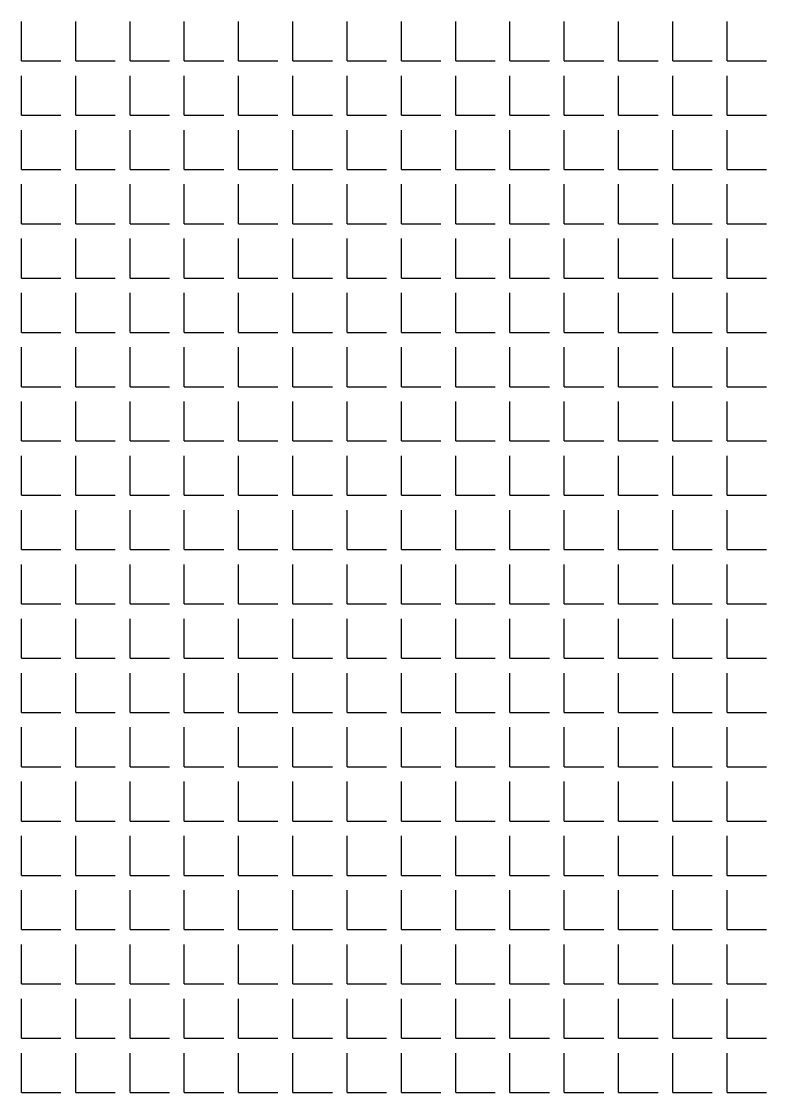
# Model space of a CAD drawing. Header units: millimetres. Extents: x -2063041 to -1932644, y 197605868 to 197643080.
# Drawn here: x -2046896.5 to -2046824.9, y 197626961.8 to 197627064.7 of the extents above; entities that cross this region are included whole.
import ezdxf

# ---------------------------------------------------------------- set-up
doc = ezdxf.new("R2010")
doc.units = ezdxf.units.MM
doc.layers.add('СКУД', color=7, linetype='Continuous')

msp = doc.modelspace()

# ---------------------------------------------------------------- linework, layer by layer
at = {"layer": 'СКУД', "color": 18, "true_color": 0x000000}
for p, q in [((-2046896.46, 197627060.88), (-2046896.46, 197627064.67)), ((-2046891.25, 197627060.88), (-2046891.25, 197627064.67)), ((-2046886.03, 197627060.88), (-2046886.03, 197627064.67)), ((-2046880.82, 197627060.88), (-2046880.82, 197627064.67)), ((-2046875.61, 197627060.88), (-2046875.61, 197627064.67)), ((-2046870.39, 197627060.88), (-2046870.39, 197627064.67)), ((-2046865.18, 197627060.88), (-2046865.18, 197627064.67)), ((-2046859.97, 197627060.88), (-2046859.97, 197627064.67)), ((-2046854.75, 197627060.88), (-2046854.75, 197627064.67)), ((-2046849.54, 197627060.88), (-2046849.54, 197627064.67)), ((-2046844.33, 197627060.88), (-2046844.33, 197627064.67)), ((-2046839.11, 197627060.88), (-2046839.11, 197627064.67)), ((-2046833.9, 197627060.88), (-2046833.9, 197627064.67)), ((-2046828.69, 197627060.88), (-2046828.69, 197627064.67)), ((-2046896.46, 197627060.88), (-2046892.67, 197627060.88)), ((-2046891.25, 197627060.88), (-2046887.46, 197627060.88)), ((-2046886.03, 197627060.88), (-2046882.24, 197627060.88)), ((-2046880.82, 197627060.88), (-2046877.03, 197627060.88)), ((-2046875.61, 197627060.88), (-2046871.82, 197627060.88)), ((-2046870.39, 197627060.88), (-2046866.6, 197627060.88)), ((-2046865.18, 197627060.88), (-2046861.39, 197627060.88)), ((-2046859.97, 197627060.88), (-2046856.18, 197627060.88)), ((-2046854.75, 197627060.88), (-2046850.96, 197627060.88)), ((-2046849.54, 197627060.88), (-2046845.75, 197627060.88)), ((-2046844.33, 197627060.88), (-2046840.54, 197627060.88)), ((-2046839.11, 197627060.88), (-2046835.32, 197627060.88)), ((-2046833.9, 197627060.88), (-2046830.11, 197627060.88)), ((-2046828.69, 197627060.88), (-2046824.9, 197627060.88)), ((-2046896.46, 197627055.67), (-2046896.46, 197627059.46)), ((-2046891.25, 197627055.67), (-2046891.25, 197627059.46)), ((-2046886.03, 197627055.67), (-2046886.03, 197627059.46)), ((-2046880.82, 197627055.67), (-2046880.82, 197627059.46)), ((-2046875.61, 197627055.67), (-2046875.61, 197627059.46)), ((-2046870.39, 197627055.67), (-2046870.39, 197627059.46)), ((-2046865.18, 197627055.67), (-2046865.18, 197627059.46)), ((-2046859.97, 197627055.67), (-2046859.97, 197627059.46)), ((-2046854.75, 197627055.67), (-2046854.75, 197627059.46)), ((-2046849.54, 197627055.67), (-2046849.54, 197627059.46)), ((-2046844.33, 197627055.67), (-2046844.33, 197627059.46)), ((-2046839.11, 197627055.67), (-2046839.11, 197627059.46)), ((-2046833.9, 197627055.67), (-2046833.9, 197627059.46)), ((-2046828.69, 197627055.67), (-2046828.69, 197627059.46)), ((-2046896.46, 197627055.67), (-2046892.67, 197627055.67)), ((-2046891.25, 197627055.67), (-2046887.46, 197627055.67)), ((-2046886.03, 197627055.67), (-2046882.24, 197627055.67)), ((-2046880.82, 197627055.67), (-2046877.03, 197627055.67)), ((-2046875.61, 197627055.67), (-2046871.82, 197627055.67)), ((-2046870.39, 197627055.67), (-2046866.6, 197627055.67)), ((-2046865.18, 197627055.67), (-2046861.39, 197627055.67)), ((-2046859.97, 197627055.67), (-2046856.18, 197627055.67)), ((-2046854.75, 197627055.67), (-2046850.96, 197627055.67)), ((-2046849.54, 197627055.67), (-2046845.75, 197627055.67)), ((-2046844.33, 197627055.67), (-2046840.54, 197627055.67)), ((-2046839.11, 197627055.67), (-2046835.32, 197627055.67)), ((-2046833.9, 197627055.67), (-2046830.11, 197627055.67)), ((-2046828.69, 197627055.67), (-2046824.9, 197627055.67)), ((-2046896.46, 197627050.45), (-2046896.46, 197627054.24)), ((-2046891.25, 197627050.45), (-2046891.25, 197627054.24)), ((-2046886.03, 197627050.45), (-2046886.03, 197627054.24)), ((-2046880.82, 197627050.45), (-2046880.82, 197627054.24)), ((-2046875.61, 197627050.45), (-2046875.61, 197627054.24)), ((-2046870.39, 197627050.45), (-2046870.39, 197627054.24)), ((-2046865.18, 197627050.45), (-2046865.18, 197627054.24)), ((-2046859.97, 197627050.45), (-2046859.97, 197627054.24)), ((-2046854.75, 197627050.45), (-2046854.75, 197627054.24)), ((-2046849.54, 197627050.45), (-2046849.54, 197627054.24)), ((-2046844.33, 197627050.45), (-2046844.33, 197627054.24)), ((-2046839.11, 197627050.45), (-2046839.11, 197627054.24)), ((-2046833.9, 197627050.45), (-2046833.9, 197627054.24)), ((-2046828.69, 197627050.45), (-2046828.69, 197627054.24)), ((-2046896.46, 197627050.45), (-2046892.67, 197627050.45)), ((-2046891.25, 197627050.45), (-2046887.46, 197627050.45)), ((-2046886.03, 197627050.45), (-2046882.24, 197627050.45)), ((-2046880.82, 197627050.45), (-2046877.03, 197627050.45)), ((-2046875.61, 197627050.45), (-2046871.82, 197627050.45)), ((-2046870.39, 197627050.45), (-2046866.6, 197627050.45)), ((-2046865.18, 197627050.45), (-2046861.39, 197627050.45)), ((-2046859.97, 197627050.45), (-2046856.18, 197627050.45)), ((-2046854.75, 197627050.45), (-2046850.96, 197627050.45)), ((-2046849.54, 197627050.45), (-2046845.75, 197627050.45)), ((-2046844.33, 197627050.45), (-2046840.54, 197627050.45)), ((-2046839.11, 197627050.45), (-2046835.32, 197627050.45)), ((-2046833.9, 197627050.45), (-2046830.11, 197627050.45)), ((-2046828.69, 197627050.45), (-2046824.9, 197627050.45)), ((-2046896.46, 197627045.24), (-2046896.46, 197627049.03)), ((-2046891.25, 197627045.24), (-2046891.25, 197627049.03)), ((-2046886.03, 197627045.24), (-2046886.03, 197627049.03)), ((-2046880.82, 197627045.24), (-2046880.82, 197627049.03)), ((-2046875.61, 197627045.24), (-2046875.61, 197627049.03)), ((-2046870.39, 197627045.24), (-2046870.39, 197627049.03)), ((-2046865.18, 197627045.24), (-2046865.18, 197627049.03)), ((-2046859.97, 197627045.24), (-2046859.97, 197627049.03)), ((-2046854.75, 197627045.24), (-2046854.75, 197627049.03)), ((-2046849.54, 197627045.24), (-2046849.54, 197627049.03)), ((-2046844.33, 197627045.24), (-2046844.33, 197627049.03)), ((-2046839.11, 197627045.24), (-2046839.11, 197627049.03)), ((-2046833.9, 197627045.24), (-2046833.9, 197627049.03)), ((-2046828.69, 197627045.24), (-2046828.69, 197627049.03)), ((-2046896.46, 197627045.24), (-2046892.67, 197627045.24)), ((-2046891.25, 197627045.24), (-2046887.46, 197627045.24)), ((-2046886.03, 197627045.24), (-2046882.24, 197627045.24)), ((-2046880.82, 197627045.24), (-2046877.03, 197627045.24)), ((-2046875.61, 197627045.24), (-2046871.82, 197627045.24)), ((-2046870.39, 197627045.24), (-2046866.6, 197627045.24)), ((-2046865.18, 197627045.24), (-2046861.39, 197627045.24)), ((-2046859.97, 197627045.24), (-2046856.18, 197627045.24)), ((-2046854.75, 197627045.24), (-2046850.96, 197627045.24)), ((-2046849.54, 197627045.24), (-2046845.75, 197627045.24)), ((-2046844.33, 197627045.24), (-2046840.54, 197627045.24)), ((-2046839.11, 197627045.24), (-2046835.32, 197627045.24)), ((-2046833.9, 197627045.24), (-2046830.11, 197627045.24)), ((-2046828.69, 197627045.24), (-2046824.9, 197627045.24)), ((-2046896.46, 197627040.03), (-2046896.46, 197627043.82)), ((-2046891.25, 197627040.03), (-2046891.25, 197627043.82)), ((-2046886.03, 197627040.03), (-2046886.03, 197627043.82)), ((-2046880.82, 197627040.03), (-2046880.82, 197627043.82)), ((-2046875.61, 197627040.03), (-2046875.61, 197627043.82)), ((-2046870.39, 197627040.03), (-2046870.39, 197627043.82)), ((-2046865.18, 197627040.03), (-2046865.18, 197627043.82)), ((-2046859.97, 197627040.03), (-2046859.97, 197627043.82)), ((-2046854.75, 197627040.03), (-2046854.75, 197627043.82)), ((-2046849.54, 197627040.03), (-2046849.54, 197627043.82)), ((-2046844.33, 197627040.03), (-2046844.33, 197627043.82)), ((-2046839.11, 197627040.03), (-2046839.11, 197627043.82)), ((-2046833.9, 197627040.03), (-2046833.9, 197627043.82)), ((-2046828.69, 197627040.03), (-2046828.69, 197627043.82)), ((-2046896.46, 197627040.03), (-2046892.67, 197627040.03)), ((-2046891.25, 197627040.03), (-2046887.46, 197627040.03)), ((-2046886.03, 197627040.03), (-2046882.24, 197627040.03)), ((-2046880.82, 197627040.03), (-2046877.03, 197627040.03)), ((-2046875.61, 197627040.03), (-2046871.82, 197627040.03)), ((-2046870.39, 197627040.03), (-2046866.6, 197627040.03)), ((-2046865.18, 197627040.03), (-2046861.39, 197627040.03)), ((-2046859.97, 197627040.03), (-2046856.18, 197627040.03)), ((-2046854.75, 197627040.03), (-2046850.96, 197627040.03)), ((-2046849.54, 197627040.03), (-2046845.75, 197627040.03)), ((-2046844.33, 197627040.03), (-2046840.54, 197627040.03)), ((-2046839.11, 197627040.03), (-2046835.32, 197627040.03)), ((-2046833.9, 197627040.03), (-2046830.11, 197627040.03)), ((-2046828.69, 197627040.03), (-2046824.9, 197627040.03)), ((-2046896.46, 197627034.81), (-2046896.46, 197627038.6)), ((-2046891.25, 197627034.81), (-2046891.25, 197627038.6)), ((-2046886.03, 197627034.81), (-2046886.03, 197627038.6)), ((-2046880.82, 197627034.81), (-2046880.82, 197627038.6)), ((-2046875.61, 197627034.81), (-2046875.61, 197627038.6)), ((-2046870.39, 197627034.81), (-2046870.39, 197627038.6)), ((-2046865.18, 197627034.81), (-2046865.18, 197627038.6)), ((-2046859.97, 197627034.81), (-2046859.97, 197627038.6)), ((-2046854.75, 197627034.81), (-2046854.75, 197627038.6)), ((-2046849.54, 197627034.81), (-2046849.54, 197627038.6)), ((-2046844.33, 197627034.81), (-2046844.33, 197627038.6)), ((-2046839.11, 197627034.81), (-2046839.11, 197627038.6)), ((-2046833.9, 197627034.81), (-2046833.9, 197627038.6)), ((-2046828.69, 197627034.81), (-2046828.69, 197627038.6)), ((-2046896.46, 197627034.81), (-2046892.67, 197627034.81)), ((-2046891.25, 197627034.81), (-2046887.46, 197627034.81)), ((-2046886.03, 197627034.81), (-2046882.24, 197627034.81)), ((-2046880.82, 197627034.81), (-2046877.03, 197627034.81)), ((-2046875.61, 197627034.81), (-2046871.82, 197627034.81)), ((-2046870.39, 197627034.81), (-2046866.6, 197627034.81)), ((-2046865.18, 197627034.81), (-2046861.39, 197627034.81)), ((-2046859.97, 197627034.81), (-2046856.18, 197627034.81)), ((-2046854.75, 197627034.81), (-2046850.96, 197627034.81)), ((-2046849.54, 197627034.81), (-2046845.75, 197627034.81)), ((-2046844.33, 197627034.81), (-2046840.54, 197627034.81)), ((-2046839.11, 197627034.81), (-2046835.32, 197627034.81)), ((-2046833.9, 197627034.81), (-2046830.11, 197627034.81)), ((-2046828.69, 197627034.81), (-2046824.9, 197627034.81)), ((-2046896.46, 197627029.6), (-2046896.46, 197627033.39)), ((-2046891.25, 197627029.6), (-2046891.25, 197627033.39)), ((-2046886.03, 197627029.6), (-2046886.03, 197627033.39)), ((-2046880.82, 197627029.6), (-2046880.82, 197627033.39)), ((-2046875.61, 197627029.6), (-2046875.61, 197627033.39)), ((-2046870.39, 197627029.6), (-2046870.39, 197627033.39)), ((-2046865.18, 197627029.6), (-2046865.18, 197627033.39)), ((-2046859.97, 197627029.6), (-2046859.97, 197627033.39)), ((-2046854.75, 197627029.6), (-2046854.75, 197627033.39)), ((-2046849.54, 197627029.6), (-2046849.54, 197627033.39)), ((-2046844.33, 197627029.6), (-2046844.33, 197627033.39)), ((-2046839.11, 197627029.6), (-2046839.11, 197627033.39)), ((-2046833.9, 197627029.6), (-2046833.9, 197627033.39)), ((-2046828.69, 197627029.6), (-2046828.69, 197627033.39)), ((-2046896.46, 197627029.6), (-2046892.67, 197627029.6)), ((-2046891.25, 197627029.6), (-2046887.46, 197627029.6)), ((-2046886.03, 197627029.6), (-2046882.24, 197627029.6)), ((-2046880.82, 197627029.6), (-2046877.03, 197627029.6)), ((-2046875.61, 197627029.6), (-2046871.82, 197627029.6)), ((-2046870.39, 197627029.6), (-2046866.6, 197627029.6)), ((-2046865.18, 197627029.6), (-2046861.39, 197627029.6)), ((-2046859.97, 197627029.6), (-2046856.18, 197627029.6)), ((-2046854.75, 197627029.6), (-2046850.96, 197627029.6)), ((-2046849.54, 197627029.6), (-2046845.75, 197627029.6)), ((-2046844.33, 197627029.6), (-2046840.54, 197627029.6)), ((-2046839.11, 197627029.6), (-2046835.32, 197627029.6)), ((-2046833.9, 197627029.6), (-2046830.11, 197627029.6)), ((-2046828.69, 197627029.6), (-2046824.9, 197627029.6)), ((-2046896.46, 197627024.39), (-2046896.46, 197627028.18)), ((-2046891.25, 197627024.39), (-2046891.25, 197627028.18)), ((-2046886.03, 197627024.39), (-2046886.03, 197627028.18)), ((-2046880.82, 197627024.39), (-2046880.82, 197627028.18)), ((-2046875.61, 197627024.39), (-2046875.61, 197627028.18)), ((-2046870.39, 197627024.39), (-2046870.39, 197627028.18)), ((-2046865.18, 197627024.39), (-2046865.18, 197627028.18)), ((-2046859.97, 197627024.39), (-2046859.97, 197627028.18)), ((-2046854.75, 197627024.39), (-2046854.75, 197627028.18)), ((-2046849.54, 197627024.39), (-2046849.54, 197627028.18)), ((-2046844.33, 197627024.39), (-2046844.33, 197627028.18)), ((-2046839.11, 197627024.39), (-2046839.11, 197627028.18)), ((-2046833.9, 197627024.39), (-2046833.9, 197627028.18)), ((-2046828.69, 197627024.39), (-2046828.69, 197627028.18)), ((-2046896.46, 197627024.39), (-2046892.67, 197627024.39)), ((-2046891.25, 197627024.39), (-2046887.46, 197627024.39)), ((-2046886.03, 197627024.39), (-2046882.24, 197627024.39)), ((-2046880.82, 197627024.39), (-2046877.03, 197627024.39)), ((-2046875.61, 197627024.39), (-2046871.82, 197627024.39)), ((-2046870.39, 197627024.39), (-2046866.6, 197627024.39)), ((-2046865.18, 197627024.39), (-2046861.39, 197627024.39)), ((-2046859.97, 197627024.39), (-2046856.18, 197627024.39)), ((-2046854.75, 197627024.39), (-2046850.96, 197627024.39)), ((-2046849.54, 197627024.39), (-2046845.75, 197627024.39)), ((-2046844.33, 197627024.39), (-2046840.54, 197627024.39)), ((-2046839.11, 197627024.39), (-2046835.32, 197627024.39)), ((-2046833.9, 197627024.39), (-2046830.11, 197627024.39)), ((-2046828.69, 197627024.39), (-2046824.9, 197627024.39)), ((-2046896.46, 197627019.17), (-2046896.46, 197627022.96)), ((-2046891.25, 197627019.17), (-2046891.25, 197627022.96)), ((-2046886.03, 197627019.17), (-2046886.03, 197627022.96)), ((-2046880.82, 197627019.17), (-2046880.82, 197627022.96)), ((-2046875.61, 197627019.17), (-2046875.61, 197627022.96)), ((-2046870.39, 197627019.17), (-2046870.39, 197627022.96)), ((-2046865.18, 197627019.17), (-2046865.18, 197627022.96)), ((-2046859.97, 197627019.17), (-2046859.97, 197627022.96)), ((-2046854.75, 197627019.17), (-2046854.75, 197627022.96)), ((-2046849.54, 197627019.17), (-2046849.54, 197627022.96)), ((-2046844.33, 197627019.17), (-2046844.33, 197627022.96)), ((-2046839.11, 197627019.17), (-2046839.11, 197627022.96)), ((-2046833.9, 197627019.17), (-2046833.9, 197627022.96)), ((-2046828.69, 197627019.17), (-2046828.69, 197627022.96)), ((-2046896.46, 197627019.17), (-2046892.67, 197627019.17)), ((-2046891.25, 197627019.17), (-2046887.46, 197627019.17)), ((-2046886.03, 197627019.17), (-2046882.24, 197627019.17)), ((-2046880.82, 197627019.17), (-2046877.03, 197627019.17)), ((-2046875.61, 197627019.17), (-2046871.82, 197627019.17)), ((-2046870.39, 197627019.17), (-2046866.6, 197627019.17)), ((-2046865.18, 197627019.17), (-2046861.39, 197627019.17)), ((-2046859.97, 197627019.17), (-2046856.18, 197627019.17)), ((-2046854.75, 197627019.17), (-2046850.96, 197627019.17)), ((-2046849.54, 197627019.17), (-2046845.75, 197627019.17)), ((-2046844.33, 197627019.17), (-2046840.54, 197627019.17)), ((-2046839.11, 197627019.17), (-2046835.32, 197627019.17)), ((-2046833.9, 197627019.17), (-2046830.11, 197627019.17)), ((-2046828.69, 197627019.17), (-2046824.9, 197627019.17)), ((-2046896.46, 197627013.96), (-2046896.46, 197627017.75)), ((-2046891.25, 197627013.96), (-2046891.25, 197627017.75)), ((-2046886.03, 197627013.96), (-2046886.03, 197627017.75)), ((-2046880.82, 197627013.96), (-2046880.82, 197627017.75)), ((-2046875.61, 197627013.96), (-2046875.61, 197627017.75)), ((-2046870.39, 197627013.96), (-2046870.39, 197627017.75)), ((-2046865.18, 197627013.96), (-2046865.18, 197627017.75)), ((-2046859.97, 197627013.96), (-2046859.97, 197627017.75)), ((-2046854.75, 197627013.96), (-2046854.75, 197627017.75)), ((-2046849.54, 197627013.96), (-2046849.54, 197627017.75)), ((-2046844.33, 197627013.96), (-2046844.33, 197627017.75)), ((-2046839.11, 197627013.96), (-2046839.11, 197627017.75)), ((-2046833.9, 197627013.96), (-2046833.9, 197627017.75)), ((-2046828.69, 197627013.96), (-2046828.69, 197627017.75)), ((-2046896.46, 197627013.96), (-2046892.67, 197627013.96)), ((-2046891.25, 197627013.96), (-2046887.46, 197627013.96)), ((-2046886.03, 197627013.96), (-2046882.24, 197627013.96)), ((-2046880.82, 197627013.96), (-2046877.03, 197627013.96)), ((-2046875.61, 197627013.96), (-2046871.82, 197627013.96)), ((-2046870.39, 197627013.96), (-2046866.6, 197627013.96)), ((-2046865.18, 197627013.96), (-2046861.39, 197627013.96)), ((-2046859.97, 197627013.96), (-2046856.18, 197627013.96)), ((-2046854.75, 197627013.96), (-2046850.96, 197627013.96)), ((-2046849.54, 197627013.96), (-2046845.75, 197627013.96)), ((-2046844.33, 197627013.96), (-2046840.54, 197627013.96)), ((-2046839.11, 197627013.96), (-2046835.32, 197627013.96)), ((-2046833.9, 197627013.96), (-2046830.11, 197627013.96)), ((-2046828.69, 197627013.96), (-2046824.9, 197627013.96)), ((-2046896.46, 197627008.75), (-2046896.46, 197627012.54)), ((-2046891.25, 197627008.75), (-2046891.25, 197627012.54)), ((-2046886.03, 197627008.75), (-2046886.03, 197627012.54)), ((-2046880.82, 197627008.75), (-2046880.82, 197627012.54)), ((-2046875.61, 197627008.75), (-2046875.61, 197627012.54)), ((-2046870.39, 197627008.75), (-2046870.39, 197627012.54)), ((-2046865.18, 197627008.75), (-2046865.18, 197627012.54)), ((-2046859.97, 197627008.75), (-2046859.97, 197627012.54)), ((-2046854.75, 197627008.75), (-2046854.75, 197627012.54)), ((-2046849.54, 197627008.75), (-2046849.54, 197627012.54)), ((-2046844.33, 197627008.75), (-2046844.33, 197627012.54)), ((-2046839.11, 197627008.75), (-2046839.11, 197627012.54)), ((-2046833.9, 197627008.75), (-2046833.9, 197627012.54)), ((-2046828.69, 197627008.75), (-2046828.69, 197627012.54)), ((-2046896.46, 197627008.75), (-2046892.67, 197627008.75)), ((-2046891.25, 197627008.75), (-2046887.46, 197627008.75)), ((-2046886.03, 197627008.75), (-2046882.24, 197627008.75)), ((-2046880.82, 197627008.75), (-2046877.03, 197627008.75)), ((-2046875.61, 197627008.75), (-2046871.82, 197627008.75)), ((-2046870.39, 197627008.75), (-2046866.6, 197627008.75)), ((-2046865.18, 197627008.75), (-2046861.39, 197627008.75)), ((-2046859.97, 197627008.75), (-2046856.18, 197627008.75)), ((-2046854.75, 197627008.75), (-2046850.96, 197627008.75)), ((-2046849.54, 197627008.75), (-2046845.75, 197627008.75)), ((-2046844.33, 197627008.75), (-2046840.54, 197627008.75)), ((-2046839.11, 197627008.75), (-2046835.32, 197627008.75)), ((-2046833.9, 197627008.75), (-2046830.11, 197627008.75)), ((-2046828.69, 197627008.75), (-2046824.9, 197627008.75)), ((-2046896.46, 197627003.53), (-2046896.46, 197627007.32)), ((-2046891.25, 197627003.53), (-2046891.25, 197627007.32)), ((-2046886.03, 197627003.53), (-2046886.03, 197627007.32)), ((-2046880.82, 197627003.53), (-2046880.82, 197627007.32)), ((-2046875.61, 197627003.53), (-2046875.61, 197627007.32)), ((-2046870.39, 197627003.53), (-2046870.39, 197627007.32)), ((-2046865.18, 197627003.53), (-2046865.18, 197627007.32)), ((-2046859.97, 197627003.53), (-2046859.97, 197627007.32)), ((-2046854.75, 197627003.53), (-2046854.75, 197627007.32)), ((-2046849.54, 197627003.53), (-2046849.54, 197627007.32)), ((-2046844.33, 197627003.53), (-2046844.33, 197627007.32)), ((-2046839.11, 197627003.53), (-2046839.11, 197627007.32)), ((-2046833.9, 197627003.53), (-2046833.9, 197627007.32)), ((-2046828.69, 197627003.53), (-2046828.69, 197627007.32)), ((-2046896.46, 197627003.53), (-2046892.67, 197627003.53)), ((-2046891.25, 197627003.53), (-2046887.46, 197627003.53)), ((-2046886.03, 197627003.53), (-2046882.24, 197627003.53)), ((-2046880.82, 197627003.53), (-2046877.03, 197627003.53)), ((-2046875.61, 197627003.53), (-2046871.82, 197627003.53)), ((-2046870.39, 197627003.53), (-2046866.6, 197627003.53)), ((-2046865.18, 197627003.53), (-2046861.39, 197627003.53)), ((-2046859.97, 197627003.53), (-2046856.18, 197627003.53)), ((-2046854.75, 197627003.53), (-2046850.96, 197627003.53)), ((-2046849.54, 197627003.53), (-2046845.75, 197627003.53)), ((-2046844.33, 197627003.53), (-2046840.54, 197627003.53)), ((-2046839.11, 197627003.53), (-2046835.32, 197627003.53)), ((-2046833.9, 197627003.53), (-2046830.11, 197627003.53)), ((-2046828.69, 197627003.53), (-2046824.9, 197627003.53)), ((-2046896.46, 197626998.32), (-2046896.46, 197627002.11)), ((-2046891.25, 197626998.32), (-2046891.25, 197627002.11)), ((-2046886.03, 197626998.32), (-2046886.03, 197627002.11)), ((-2046880.82, 197626998.32), (-2046880.82, 197627002.11)), ((-2046875.61, 197626998.32), (-2046875.61, 197627002.11)), ((-2046870.39, 197626998.32), (-2046870.39, 197627002.11)), ((-2046865.18, 197626998.32), (-2046865.18, 197627002.11)), ((-2046859.97, 197626998.32), (-2046859.97, 197627002.11)), ((-2046854.75, 197626998.32), (-2046854.75, 197627002.11)), ((-2046849.54, 197626998.32), (-2046849.54, 197627002.11)), ((-2046844.33, 197626998.32), (-2046844.33, 197627002.11)), ((-2046839.11, 197626998.32), (-2046839.11, 197627002.11)), ((-2046833.9, 197626998.32), (-2046833.9, 197627002.11)), ((-2046828.69, 197626998.32), (-2046828.69, 197627002.11)), ((-2046896.46, 197626998.32), (-2046892.67, 197626998.32)), ((-2046891.25, 197626998.32), (-2046887.46, 197626998.32)), ((-2046886.03, 197626998.32), (-2046882.24, 197626998.32)), ((-2046880.82, 197626998.32), (-2046877.03, 197626998.32)), ((-2046875.61, 197626998.32), (-2046871.82, 197626998.32)), ((-2046870.39, 197626998.32), (-2046866.6, 197626998.32)), ((-2046865.18, 197626998.32), (-2046861.39, 197626998.32)), ((-2046859.97, 197626998.32), (-2046856.18, 197626998.32)), ((-2046854.75, 197626998.32), (-2046850.96, 197626998.32)), ((-2046849.54, 197626998.32), (-2046845.75, 197626998.32)), ((-2046844.33, 197626998.32), (-2046840.54, 197626998.32)), ((-2046839.11, 197626998.32), (-2046835.32, 197626998.32)), ((-2046833.9, 197626998.32), (-2046830.11, 197626998.32)), ((-2046828.69, 197626998.32), (-2046824.9, 197626998.32)), ((-2046896.46, 197626993.11), (-2046896.46, 197626996.9)), ((-2046891.25, 197626993.11), (-2046891.25, 197626996.9)), ((-2046886.03, 197626993.11), (-2046886.03, 197626996.9)), ((-2046880.82, 197626993.11), (-2046880.82, 197626996.9)), ((-2046875.61, 197626993.11), (-2046875.61, 197626996.9)), ((-2046870.39, 197626993.11), (-2046870.39, 197626996.9)), ((-2046865.18, 197626993.11), (-2046865.18, 197626996.9)), ((-2046859.97, 197626993.11), (-2046859.97, 197626996.9)), ((-2046854.75, 197626993.11), (-2046854.75, 197626996.9)), ((-2046849.54, 197626993.11), (-2046849.54, 197626996.9)), ((-2046844.33, 197626993.11), (-2046844.33, 197626996.9)), ((-2046839.11, 197626993.11), (-2046839.11, 197626996.9)), ((-2046833.9, 197626993.11), (-2046833.9, 197626996.9)), ((-2046828.69, 197626993.11), (-2046828.69, 197626996.9)), ((-2046896.46, 197626993.11), (-2046892.67, 197626993.11)), ((-2046891.25, 197626993.11), (-2046887.46, 197626993.11)), ((-2046886.03, 197626993.11), (-2046882.24, 197626993.11)), ((-2046880.82, 197626993.11), (-2046877.03, 197626993.11)), ((-2046875.61, 197626993.11), (-2046871.82, 197626993.11)), ((-2046870.39, 197626993.11), (-2046866.6, 197626993.11)), ((-2046865.18, 197626993.11), (-2046861.39, 197626993.11)), ((-2046859.97, 197626993.11), (-2046856.18, 197626993.11)), ((-2046854.75, 197626993.11), (-2046850.96, 197626993.11)), ((-2046849.54, 197626993.11), (-2046845.75, 197626993.11)), ((-2046844.33, 197626993.11), (-2046840.54, 197626993.11)), ((-2046839.11, 197626993.11), (-2046835.32, 197626993.11)), ((-2046833.9, 197626993.11), (-2046830.11, 197626993.11)), ((-2046828.69, 197626993.11), (-2046824.9, 197626993.11)), ((-2046896.46, 197626987.89), (-2046896.46, 197626991.68)), ((-2046891.25, 197626987.89), (-2046891.25, 197626991.68)), ((-2046886.03, 197626987.89), (-2046886.03, 197626991.68)), ((-2046880.82, 197626987.89), (-2046880.82, 197626991.68)), ((-2046875.61, 197626987.89), (-2046875.61, 197626991.68)), ((-2046870.39, 197626987.89), (-2046870.39, 197626991.68)), ((-2046865.18, 197626987.89), (-2046865.18, 197626991.68)), ((-2046859.97, 197626987.89), (-2046859.97, 197626991.68)), ((-2046854.75, 197626987.89), (-2046854.75, 197626991.68)), ((-2046849.54, 197626987.89), (-2046849.54, 197626991.68)), ((-2046844.33, 197626987.89), (-2046844.33, 197626991.68)), ((-2046839.11, 197626987.89), (-2046839.11, 197626991.68)), ((-2046833.9, 197626987.89), (-2046833.9, 197626991.68)), ((-2046828.69, 197626987.89), (-2046828.69, 197626991.68)), ((-2046896.46, 197626987.89), (-2046892.67, 197626987.89)), ((-2046891.25, 197626987.89), (-2046887.46, 197626987.89)), ((-2046886.03, 197626987.89), (-2046882.24, 197626987.89)), ((-2046880.82, 197626987.89), (-2046877.03, 197626987.89)), ((-2046875.61, 197626987.89), (-2046871.82, 197626987.89)), ((-2046870.39, 197626987.89), (-2046866.6, 197626987.89)), ((-2046865.18, 197626987.89), (-2046861.39, 197626987.89)), ((-2046859.97, 197626987.89), (-2046856.18, 197626987.89)), ((-2046854.75, 197626987.89), (-2046850.96, 197626987.89)), ((-2046849.54, 197626987.89), (-2046845.75, 197626987.89)), ((-2046844.33, 197626987.89), (-2046840.54, 197626987.89)), ((-2046839.11, 197626987.89), (-2046835.32, 197626987.89)), ((-2046833.9, 197626987.89), (-2046830.11, 197626987.89)), ((-2046828.69, 197626987.89), (-2046824.9, 197626987.89)), ((-2046896.46, 197626982.68), (-2046896.46, 197626986.47)), ((-2046891.25, 197626982.68), (-2046891.25, 197626986.47)), ((-2046886.03, 197626982.68), (-2046886.03, 197626986.47)), ((-2046880.82, 197626982.68), (-2046880.82, 197626986.47)), ((-2046875.61, 197626982.68), (-2046875.61, 197626986.47)), ((-2046870.39, 197626982.68), (-2046870.39, 197626986.47)), ((-2046865.18, 197626982.68), (-2046865.18, 197626986.47)), ((-2046859.97, 197626982.68), (-2046859.97, 197626986.47)), ((-2046854.75, 197626982.68), (-2046854.75, 197626986.47)), ((-2046849.54, 197626982.68), (-2046849.54, 197626986.47)), ((-2046844.33, 197626982.68), (-2046844.33, 197626986.47)), ((-2046839.11, 197626982.68), (-2046839.11, 197626986.47)), ((-2046833.9, 197626982.68), (-2046833.9, 197626986.47)), ((-2046828.69, 197626982.68), (-2046828.69, 197626986.47)), ((-2046896.46, 197626982.68), (-2046892.67, 197626982.68)), ((-2046891.25, 197626982.68), (-2046887.46, 197626982.68)), ((-2046886.03, 197626982.68), (-2046882.24, 197626982.68)), ((-2046880.82, 197626982.68), (-2046877.03, 197626982.68)), ((-2046875.61, 197626982.68), (-2046871.82, 197626982.68)), ((-2046870.39, 197626982.68), (-2046866.6, 197626982.68)), ((-2046865.18, 197626982.68), (-2046861.39, 197626982.68)), ((-2046859.97, 197626982.68), (-2046856.18, 197626982.68)), ((-2046854.75, 197626982.68), (-2046850.96, 197626982.68)), ((-2046849.54, 197626982.68), (-2046845.75, 197626982.68)), ((-2046844.33, 197626982.68), (-2046840.54, 197626982.68)), ((-2046839.11, 197626982.68), (-2046835.32, 197626982.68)), ((-2046833.9, 197626982.68), (-2046830.11, 197626982.68)), ((-2046828.69, 197626982.68), (-2046824.9, 197626982.68)), ((-2046896.46, 197626977.47), (-2046896.46, 197626981.26)), ((-2046891.25, 197626977.47), (-2046891.25, 197626981.26)), ((-2046886.03, 197626977.47), (-2046886.03, 197626981.26)), ((-2046880.82, 197626977.47), (-2046880.82, 197626981.26)), ((-2046875.61, 197626977.47), (-2046875.61, 197626981.26)), ((-2046870.39, 197626977.47), (-2046870.39, 197626981.26)), ((-2046865.18, 197626977.47), (-2046865.18, 197626981.26)), ((-2046859.97, 197626977.47), (-2046859.97, 197626981.26)), ((-2046854.75, 197626977.47), (-2046854.75, 197626981.26)), ((-2046849.54, 197626977.47), (-2046849.54, 197626981.26)), ((-2046844.33, 197626977.47), (-2046844.33, 197626981.26)), ((-2046839.11, 197626977.47), (-2046839.11, 197626981.26)), ((-2046833.9, 197626977.47), (-2046833.9, 197626981.26)), ((-2046828.69, 197626977.47), (-2046828.69, 197626981.26)), ((-2046896.46, 197626977.47), (-2046892.67, 197626977.47)), ((-2046891.25, 197626977.47), (-2046887.46, 197626977.47)), ((-2046886.03, 197626977.47), (-2046882.24, 197626977.47)), ((-2046880.82, 197626977.47), (-2046877.03, 197626977.47)), ((-2046875.61, 197626977.47), (-2046871.82, 197626977.47)), ((-2046870.39, 197626977.47), (-2046866.6, 197626977.47)), ((-2046865.18, 197626977.47), (-2046861.39, 197626977.47)), ((-2046859.97, 197626977.47), (-2046856.18, 197626977.47)), ((-2046854.75, 197626977.47), (-2046850.96, 197626977.47)), ((-2046849.54, 197626977.47), (-2046845.75, 197626977.47)), ((-2046844.33, 197626977.47), (-2046840.54, 197626977.47)), ((-2046839.11, 197626977.47), (-2046835.32, 197626977.47)), ((-2046833.9, 197626977.47), (-2046830.11, 197626977.47)), ((-2046828.69, 197626977.47), (-2046824.9, 197626977.47)), ((-2046896.46, 197626972.25), (-2046896.46, 197626976.04)), ((-2046891.25, 197626972.25), (-2046891.25, 197626976.04)), ((-2046886.03, 197626972.25), (-2046886.03, 197626976.04)), ((-2046880.82, 197626972.25), (-2046880.82, 197626976.04)), ((-2046875.61, 197626972.25), (-2046875.61, 197626976.04)), ((-2046870.39, 197626972.25), (-2046870.39, 197626976.04)), ((-2046865.18, 197626972.25), (-2046865.18, 197626976.04)), ((-2046859.97, 197626972.25), (-2046859.97, 197626976.04)), ((-2046854.75, 197626972.25), (-2046854.75, 197626976.04)), ((-2046849.54, 197626972.25), (-2046849.54, 197626976.04)), ((-2046844.33, 197626972.25), (-2046844.33, 197626976.04)), ((-2046839.11, 197626972.25), (-2046839.11, 197626976.04)), ((-2046833.9, 197626972.25), (-2046833.9, 197626976.04)), ((-2046828.69, 197626972.25), (-2046828.69, 197626976.04)), ((-2046896.46, 197626972.25), (-2046892.67, 197626972.25)), ((-2046891.25, 197626972.25), (-2046887.46, 197626972.25)), ((-2046886.03, 197626972.25), (-2046882.24, 197626972.25)), ((-2046880.82, 197626972.25), (-2046877.03, 197626972.25)), ((-2046875.61, 197626972.25), (-2046871.82, 197626972.25)), ((-2046870.39, 197626972.25), (-2046866.6, 197626972.25)), ((-2046865.18, 197626972.25), (-2046861.39, 197626972.25)), ((-2046859.97, 197626972.25), (-2046856.18, 197626972.25)), ((-2046854.75, 197626972.25), (-2046850.96, 197626972.25)), ((-2046849.54, 197626972.25), (-2046845.75, 197626972.25)), ((-2046844.33, 197626972.25), (-2046840.54, 197626972.25)), ((-2046839.11, 197626972.25), (-2046835.32, 197626972.25)), ((-2046833.9, 197626972.25), (-2046830.11, 197626972.25)), ((-2046828.69, 197626972.25), (-2046824.9, 197626972.25)), ((-2046896.46, 197626967.04), (-2046896.46, 197626970.83)), ((-2046891.25, 197626967.04), (-2046891.25, 197626970.83)), ((-2046886.03, 197626967.04), (-2046886.03, 197626970.83)), ((-2046880.82, 197626967.04), (-2046880.82, 197626970.83)), ((-2046875.61, 197626967.04), (-2046875.61, 197626970.83)), ((-2046870.39, 197626967.04), (-2046870.39, 197626970.83)), ((-2046865.18, 197626967.04), (-2046865.18, 197626970.83)), ((-2046859.97, 197626967.04), (-2046859.97, 197626970.83)), ((-2046854.75, 197626967.04), (-2046854.75, 197626970.83)), ((-2046849.54, 197626967.04), (-2046849.54, 197626970.83)), ((-2046844.33, 197626967.04), (-2046844.33, 197626970.83)), ((-2046839.11, 197626967.04), (-2046839.11, 197626970.83)), ((-2046833.9, 197626967.04), (-2046833.9, 197626970.83)), ((-2046828.69, 197626967.04), (-2046828.69, 197626970.83)), ((-2046896.46, 197626967.04), (-2046892.67, 197626967.04)), ((-2046891.25, 197626967.04), (-2046887.46, 197626967.04)), ((-2046886.03, 197626967.04), (-2046882.24, 197626967.04)), ((-2046880.82, 197626967.04), (-2046877.03, 197626967.04)), ((-2046875.61, 197626967.04), (-2046871.82, 197626967.04)), ((-2046870.39, 197626967.04), (-2046866.6, 197626967.04)), ((-2046865.18, 197626967.04), (-2046861.39, 197626967.04)), ((-2046859.97, 197626967.04), (-2046856.18, 197626967.04)), ((-2046854.75, 197626967.04), (-2046850.96, 197626967.04)), ((-2046849.54, 197626967.04), (-2046845.75, 197626967.04)), ((-2046844.33, 197626967.04), (-2046840.54, 197626967.04)), ((-2046839.11, 197626967.04), (-2046835.32, 197626967.04)), ((-2046833.9, 197626967.04), (-2046830.11, 197626967.04)), ((-2046828.69, 197626967.04), (-2046824.9, 197626967.04)), ((-2046896.46, 197626961.83), (-2046896.46, 197626965.62)), ((-2046891.25, 197626961.83), (-2046891.25, 197626965.62)), ((-2046886.03, 197626961.83), (-2046886.03, 197626965.62)), ((-2046880.82, 197626961.83), (-2046880.82, 197626965.62)), ((-2046875.61, 197626961.83), (-2046875.61, 197626965.62)), ((-2046870.39, 197626961.83), (-2046870.39, 197626965.62)), ((-2046865.18, 197626961.83), (-2046865.18, 197626965.62)), ((-2046859.97, 197626961.83), (-2046859.97, 197626965.62)), ((-2046854.75, 197626961.83), (-2046854.75, 197626965.62)), ((-2046849.54, 197626961.83), (-2046849.54, 197626965.62)), ((-2046844.33, 197626961.83), (-2046844.33, 197626965.62)), ((-2046839.11, 197626961.83), (-2046839.11, 197626965.62)), ((-2046833.9, 197626961.83), (-2046833.9, 197626965.62)), ((-2046828.69, 197626961.83), (-2046828.69, 197626965.62)), ((-2046896.46, 197626961.83), (-2046892.67, 197626961.83)), ((-2046891.25, 197626961.83), (-2046887.46, 197626961.83)), ((-2046886.03, 197626961.83), (-2046882.24, 197626961.83)), ((-2046880.82, 197626961.83), (-2046877.03, 197626961.83)), ((-2046875.61, 197626961.83), (-2046871.82, 197626961.83)), ((-2046870.39, 197626961.83), (-2046866.6, 197626961.83)), ((-2046865.18, 197626961.83), (-2046861.39, 197626961.83)), ((-2046859.97, 197626961.83), (-2046856.18, 197626961.83)), ((-2046854.75, 197626961.83), (-2046850.96, 197626961.83)), ((-2046849.54, 197626961.83), (-2046845.75, 197626961.83)), ((-2046844.33, 197626961.83), (-2046840.54, 197626961.83)), ((-2046839.11, 197626961.83), (-2046835.32, 197626961.83)), ((-2046833.9, 197626961.83), (-2046830.11, 197626961.83)), ((-2046828.69, 197626961.83), (-2046824.9, 197626961.83))]:
    msp.add_line(p, q, dxfattribs=at)

doc.saveas('drawing.dxf')
